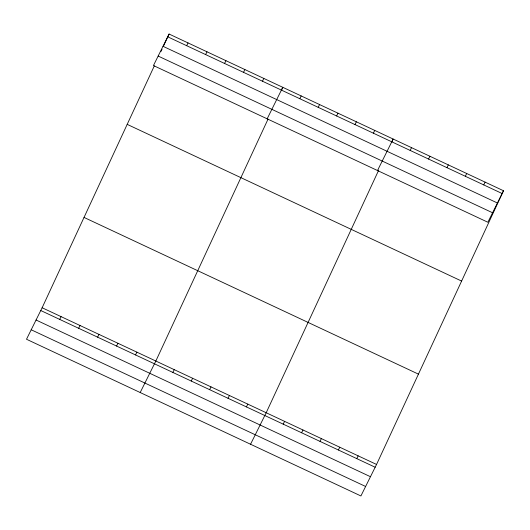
<?xml version="1.0" encoding="UTF-8"?>
<svg xmlns="http://www.w3.org/2000/svg" width="530" height="530" viewBox="0 0 530 530"><rect width="100%" height="100%" fill="white"/><g stroke="black" fill="none" stroke-linecap="round" stroke-linejoin="round"><path stroke-width="0.79" d="M503.5 190.747L487.865 222.249L153.448 65.541L169.09 34.039L503.5 190.747L376.552 464.459L360.91 495.961L26.5 339.253L42.135 307.751L154.343 65.833M161.047 51.383L162.047 49.21M163.724 45.6L169.09 34.039M268.041 119.111L155.84 361.029L140.198 392.531M281.45 90.213L282.788 87.318L267.153 118.819M378.731 170.103L266.192 412.744L250.557 444.246M391.471 142.649L393.147 139.032L377.506 170.534M186.659 45.699L188.037 42.917M59.711 319.411L61.089 316.629M205.607 54.577L206.992 51.801M78.659 328.289L80.037 325.513M224.561 63.454L225.939 60.678M97.606 337.166L98.984 334.39M243.508 72.338L244.886 69.562M116.56 346.05L117.938 343.274M262.463 81.216L263.841 78.44M135.508 354.928L136.886 352.152M299.801 98.719L301.179 95.937M172.853 372.431L174.231 369.649M318.192 107.338L319.577 104.556M191.244 381.05L192.622 378.268M336.59 115.957L337.968 113.175M209.635 389.669L211.013 386.887M354.981 124.576L356.359 121.794M228.026 398.288L229.41 395.506M373.372 133.196L374.75 130.413M246.423 406.908L247.802 404.125M410.16 150.434L411.538 147.651M283.206 424.146L284.584 421.363M428.551 159.053L429.929 156.27M301.596 432.765L302.981 429.982M446.942 167.666L448.32 164.89M319.994 441.384L321.372 438.601M465.333 176.285L466.718 173.509M338.385 450.003L339.763 447.221M483.731 184.904L485.109 182.128M356.776 458.622L358.154 455.84M167.712 36.815L502.122 193.523M163.001 46.295L497.418 203.003M158.159 56.061L492.569 212.769M127.193 124.364L461.603 281.072M84.031 217.426L418.442 374.134M42.135 307.751L376.552 464.459M40.757 310.527L375.167 467.241M36.053 320.007L370.463 476.715M31.204 329.773L365.614 486.48"/></g></svg>
